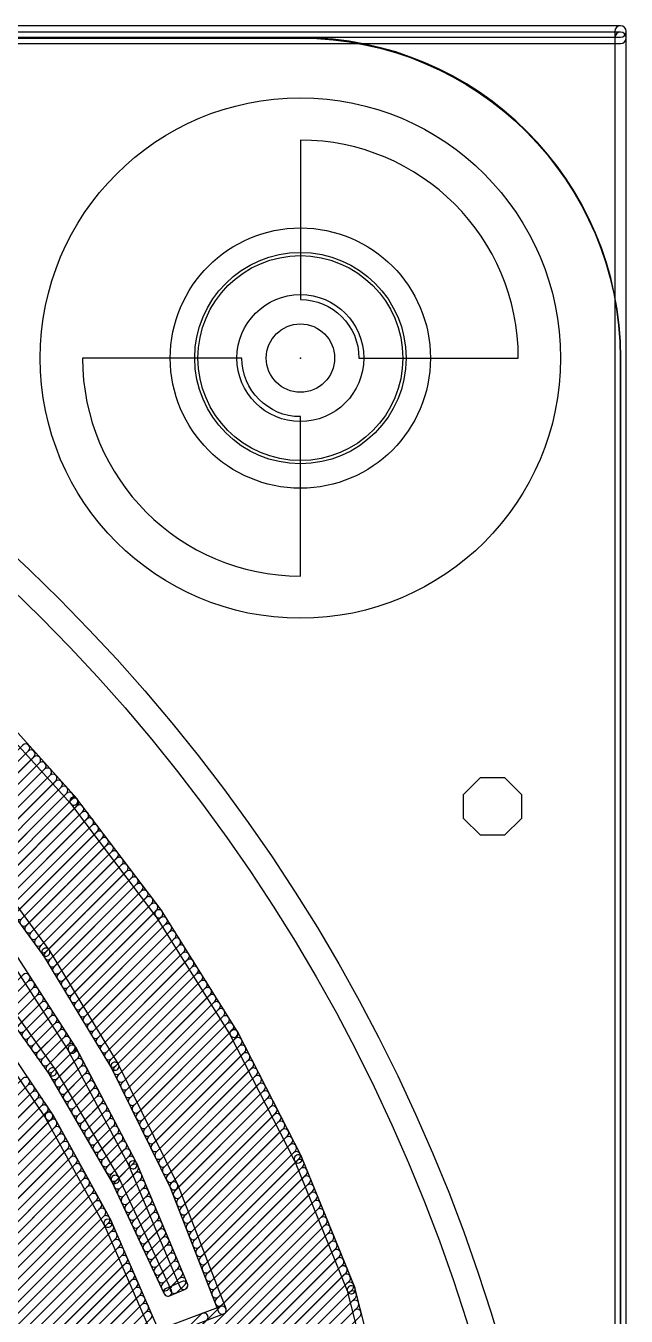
# Model space of a CAD drawing. Extents: x -0.1 to 56.1, y -0.1 to 56.2.
# Drawn here: x 46.71 to 56.09, y 36.04 to 56.19 of the extents above; entities that cross this region are included whole.
import ezdxf

# ---------------------------------------------------------------- set-up
doc = ezdxf.new("R2010")
doc.units = 0
for name, color, linetype in [('1', 22, 'CONTINUOUS'), ('16', 175, 'CONTINUOUS'), ('18', 82, 'CONTINUOUS'), ('20', 7, 'CONTINUOUS'), ('23', 7, 'CONTINUOUS'), ('29', 253, 'CONTINUOUS'), ('30', 253, 'CONTINUOUS'), ('39', 22, 'CONTINUOUS'), ('40', 175, 'CONTINUOUS'), ('41', 22, 'CONTINUOUS'), ('42', 175, 'CONTINUOUS'), ('43', 82, 'CONTINUOUS'), ('51', 253, 'CONTINUOUS')]:
    doc.layers.add(name, color=color, linetype=linetype)

# ---------------------------------------------------------------- blocks, each defined once
blk = doc.blocks.new('OCTAGONV')
blk.add_lwpolyline([(-0.5, -0.2071), (-0.5, 0.2071), (-0.2071, 0.5), (0.2071, 0.5), (0.5, 0.2071), (0.5, -0.2071), (0.2071, -0.5), (-0.2071, -0.5)], close=True)

msp = doc.modelspace()

# ---------------------------------------------------------------- linework, layer by layer
at = {"layer": '1'}
for points in [[(0, 55.9111), (56, 55.9111, 1), (56, 56.0889), (0, 56.0889, 1)], [(55.9111, 56), (55.9111, 0, 1), (56.0889, 0), (56.0889, 56, 1)], [(47.5062, 44.124), (46.0281, 45.7598, 1), (45.9339, 45.6747), (47.4119, 44.0388, 1)], [(45.5607, 43.6749), (46.7532, 44.8674, 1), (46.6634, 44.9572), (45.4709, 43.7647, 1)], [(45.6446, 43.5791), (46.8385, 44.773, 1), (46.7487, 44.8628), (45.5548, 43.669, 1)], [(45.7285, 43.4834), (46.9237, 44.6787, 1), (46.8339, 44.7685), (45.6387, 43.5732, 1)], [(45.8124, 43.3877), (47.009, 44.5843, 1), (46.9192, 44.6741), (45.7226, 43.4775, 1)], [(45.8908, 43.2865), (47.0942, 44.49, 1), (47.0044, 44.5798), (45.801, 43.3763, 1)], [(45.9667, 43.1828), (47.1795, 44.3956, 1), (47.0897, 44.4854), (45.8769, 43.2727, 1)], [(46.0427, 43.0792), (47.2647, 44.3012, 1), (47.1749, 44.391), (45.9529, 43.169, 1)], [(46.1186, 42.9755), (47.35, 44.2069, 1), (47.2602, 44.2967), (46.0288, 43.0653, 1)], [(46.1946, 42.8719), (47.4352, 44.1125, 1), (47.3454, 44.2023), (46.1048, 42.9617, 1)], [(48.8395, 42.3613), (47.5097, 44.1197, 1), (47.4084, 44.0431), (48.7382, 42.2846, 1)], [(46.2705, 42.7682), (47.519, 44.0166, 1), (47.4291, 44.1065), (46.1807, 42.858, 1)], [(46.3464, 42.6645), (47.5963, 43.9144, 1), (47.5065, 44.0042), (46.2566, 42.7543, 1)], [(46.4224, 42.5609), (47.6736, 43.8121, 1), (47.5838, 43.9019), (46.3326, 42.6507, 1)], [(46.4983, 42.4572), (47.751, 43.7099, 1), (47.6612, 43.7997), (46.4085, 42.547, 1)], [(46.5743, 42.3536), (47.8283, 43.6076, 1), (47.7385, 43.6974), (46.4845, 42.4434, 1)], [(46.6502, 42.2499), (47.9056, 43.5053, 1), (47.8158, 43.5951), (46.5604, 42.3397, 1)], [(45.7423, 43.3653), (46.9733, 41.6851, 1), (47.0757, 41.7602), (45.8448, 43.4403, 1)], [(46.7262, 42.1462), (47.983, 43.4031, 1), (47.8932, 43.4929), (46.6364, 42.236, 1)], [(46.8021, 42.0426), (48.0603, 43.3008, 1), (47.9705, 43.3906), (46.7123, 42.1324, 1)], [(46.8781, 41.9389), (48.1377, 43.1985, 1), (48.0479, 43.2883), (46.7883, 42.0287, 1)], [(46.954, 41.8353), (48.215, 43.0963, 1), (48.1252, 43.1861), (46.8642, 41.9251, 1)], [(47.03, 41.7316), (48.2923, 42.994, 1), (48.2025, 43.0838), (46.9401, 41.8214, 1)], [(47.102, 41.624), (48.3697, 42.8917, 1), (48.2799, 42.9815), (47.0122, 41.7138, 1)], [(47.1698, 41.5122), (48.447, 42.7895, 1), (48.3572, 42.8793), (47.08, 41.602, 1)], [(47.2376, 41.4004), (48.5244, 42.6872, 1), (48.4346, 42.777), (47.1478, 41.4902, 1)], [(47.3053, 41.2886), (48.6017, 42.5849, 1), (48.5119, 42.6747), (47.2155, 41.3784, 1)], [(47.3731, 41.1768), (48.679, 42.4827, 1), (48.5892, 42.5725), (47.2833, 41.2666, 1)], [(47.4409, 41.0649), (48.7564, 42.3804, 1), (48.6666, 42.4702), (47.3511, 41.1547, 1)], [(47.5087, 40.9531), (48.8337, 42.2781, 1), (48.7439, 42.3679), (47.4189, 41.0429, 1)], [(50.0142, 40.489), (48.8427, 42.3567, 1), (48.7351, 42.2892), (49.9066, 40.4216, 1)], [(47.5765, 40.8413), (48.903, 42.1678, 1), (48.8132, 42.2576), (47.4867, 40.9311, 1)], [(47.6443, 40.7295), (48.9722, 42.0574, 1), (48.8824, 42.1472), (47.5545, 40.8193, 1)], [(46.2742, 41.89), (47.3805, 40.174, 1), (47.4872, 40.2428), (46.3809, 41.9588, 1)], [(47.7121, 40.6177), (49.0414, 41.947, 1), (48.9516, 42.0368), (47.6223, 40.7075, 1)], [(47.7799, 40.5059), (49.1107, 41.8367, 1), (49.0209, 41.9265), (47.6901, 40.5957, 1)], [(46.9702, 41.6897), (48.05, 39.9087, 1), (48.1586, 39.9745), (47.0788, 41.7556, 1)], [(47.8477, 40.3941), (49.1799, 41.7263, 1), (49.0901, 41.8161), (47.7579, 40.4839, 1)], [(47.9155, 40.2822), (49.2491, 41.6159, 1), (49.1593, 41.7057), (47.8257, 40.372, 1)], [(47.9832, 40.1704), (49.3184, 41.5055, 1), (49.2286, 41.5953), (47.8934, 40.2602, 1)], [(47.1771, 39.8898), (46.0469, 41.4711, 1), (45.9436, 41.3973), (47.0738, 39.816, 1)], [(46.3849, 40.907), (46.7585, 41.2806, 1), (46.6687, 41.3704), (46.2951, 40.9968, 1)], [(48.051, 40.0586), (49.3876, 41.3952, 1), (49.2978, 41.485), (47.9612, 40.1484, 1)], [(48.1188, 39.9468), (49.4568, 41.2848, 1), (49.367, 41.3746), (48.029, 40.0366, 1)], [(46.4598, 40.8022), (46.829, 41.1714, 1), (46.7391, 41.2612), (46.37, 40.892, 1)], [(46.5346, 40.6975), (46.8994, 41.0622, 1), (46.8096, 41.152), (46.4448, 40.7873, 1)], [(48.1819, 39.8303), (49.5261, 41.1744, 1), (49.4363, 41.2642), (48.0921, 39.9201, 1)], [(48.2412, 39.71), (49.5953, 41.0641, 1), (49.5055, 41.1539), (48.1514, 39.7998, 1)], [(46.6095, 40.5927), (46.9698, 40.953, 1), (46.88, 41.0428), (46.5197, 40.6825, 1)], [(46.6844, 40.488), (47.0402, 40.8438, 1), (46.9504, 40.9336), (46.5946, 40.5778, 1)], [(48.3005, 39.5896), (49.6645, 40.9537, 1), (49.5747, 41.0435), (48.2107, 39.6794, 1)], [(48.3598, 39.4693), (49.7338, 40.8433, 1), (49.644, 40.9331), (48.27, 39.5591, 1)], [(47.1281, 39.1949), (46.0623, 40.7741, 1), (45.957, 40.7031), (47.0228, 39.1239, 1)], [(46.7592, 40.3832), (47.1106, 40.7346, 1), (47.0208, 40.8244), (46.6694, 40.473, 1)], [(46.8341, 40.2785), (47.181, 40.6254, 1), (47.0912, 40.7152), (46.7443, 40.3683, 1)], [(48.419, 39.349), (49.803, 40.7329, 1), (49.7132, 40.8227), (48.3292, 39.4388, 1)], [(48.4783, 39.2287), (49.8722, 40.6226, 1), (49.7824, 40.7124), (48.3885, 39.3185, 1)], [(46.9089, 40.1737), (47.2514, 40.5162, 1), (47.1616, 40.606), (46.8191, 40.2636, 1)], [(46.9838, 40.069), (47.3218, 40.407, 1), (47.232, 40.4968), (46.894, 40.1588, 1)], [(48.5376, 39.1083), (49.9415, 40.5122, 1), (49.8517, 40.602), (48.4478, 39.1981, 1)], [(48.5969, 38.988), (50.01, 40.4012, 1), (49.9202, 40.491), (48.5071, 39.0778, 1)], [(51.0213, 38.5216), (50.017, 40.4842, 1), (49.9039, 40.4264), (50.9082, 38.4637, 1)], [(47.0587, 39.9643), (47.3922, 40.2978, 1), (47.3024, 40.3876), (46.9689, 40.0541, 1)], [(48.6562, 38.8677), (50.0708, 40.2824, 1), (49.981, 40.3722), (48.5664, 38.9575, 1)], [(47.1335, 39.8595), (47.4626, 40.1886, 1), (47.3728, 40.2784), (47.0437, 39.9493, 1)], [(47.204, 39.7504), (47.5265, 40.0729, 1), (47.4367, 40.1627), (47.1142, 39.8402, 1)], [(47.3777, 40.1788), (48.3302, 38.373, 1), (48.4425, 38.4322), (47.49, 40.2381, 1)], [(48.7154, 38.7473), (50.1316, 40.1635, 1), (50.0418, 40.2534), (48.6256, 38.8372, 1)], [(48.7747, 38.627), (50.1924, 40.0447, 1), (50.1026, 40.1345), (48.6849, 38.7168, 1)], [(48.1614, 38.2071), (47.1803, 39.885, 1), (47.0706, 39.8209), (48.0517, 38.143, 1)], [(47.2703, 39.6371), (47.5885, 39.9553, 1), (47.4987, 40.0451), (47.1805, 39.7269, 1)], [(47.3366, 39.5237), (47.6506, 39.8377, 1), (47.5608, 39.9276), (47.2468, 39.6135, 1)], [(48.0473, 39.9135), (48.9678, 38.0452, 1), (49.0817, 38.1013), (48.1613, 39.9697, 1)], [(48.834, 38.5067), (50.2532, 39.9259, 1), (50.1634, 40.0157), (48.7442, 38.5965, 1)], [(48.8933, 38.3864), (50.314, 39.8071, 1), (50.2242, 39.8969), (48.8035, 38.4762, 1)], [(44.0465, 36.9521), (46.7531, 39.6587, 1), (46.6633, 39.7485), (43.9567, 37.0419, 1)], [(47.4028, 39.4104), (47.7126, 39.7202, 1), (47.6228, 39.81), (47.313, 39.5002, 1)], [(47.4691, 39.2971), (47.7746, 39.6026, 1), (47.6848, 39.6924), (47.3793, 39.3869, 1)], [(48.9526, 38.266), (50.3748, 39.6883, 1), (50.285, 39.7781), (48.8627, 38.3558, 1)], [(44.1045, 36.8305), (46.8255, 39.5515, 1), (46.7357, 39.6413), (44.0147, 36.9203, 1)], [(44.1625, 36.7089), (46.8978, 39.4442, 1), (46.808, 39.534), (44.0727, 36.7987, 1)], [(47.5354, 39.1837), (47.8366, 39.485, 1), (47.7468, 39.5748), (47.4456, 39.2735, 1)], [(49.0118, 38.1457), (50.4356, 39.5695, 1), (50.3458, 39.6593), (48.922, 38.2355, 1)], [(49.0709, 38.0252), (50.4964, 39.4507, 1), (50.4066, 39.5405), (48.9811, 38.115, 1)], [(44.2206, 36.5873), (46.9702, 39.337, 1), (46.8804, 39.4268), (44.1308, 36.6771, 1)], [(44.2786, 36.4658), (47.0426, 39.2298, 1), (46.9528, 39.3196), (44.1888, 36.5556, 1)], [(47.6016, 39.0704), (47.8987, 39.3674, 1), (47.8089, 39.4572), (47.5118, 39.1602, 1)], [(47.6679, 38.9571), (47.9607, 39.2498, 1), (47.8709, 39.3396), (47.5781, 39.0469, 1)], [(49.1211, 37.8958), (50.5572, 39.3319, 1), (50.4674, 39.4217), (49.0313, 37.9856, 1)], [(49.1714, 37.7665), (50.618, 39.2131, 1), (50.5282, 39.3029), (49.0816, 37.8563, 1)], [(44.3366, 36.3442), (47.115, 39.1225, 1), (47.0252, 39.2123), (44.2468, 36.434, 1)], [(44.3944, 36.2223), (47.1793, 39.0072, 1), (47.0895, 39.0971), (44.3046, 36.3121, 1)], [(48.0483, 37.5201), (47.1311, 39.19, 1), (47.0198, 39.1288), (47.937, 37.4589, 1)], [(47.7342, 38.8437), (48.0227, 39.1322, 1), (47.9329, 39.222), (47.6444, 38.9335, 1)], [(47.8004, 38.7304), (48.0847, 39.0147, 1), (47.9949, 39.1045), (47.7106, 38.8202, 1)], [(49.2216, 37.6371), (50.6788, 39.0943, 1), (50.589, 39.1841), (49.1318, 37.7269, 1)], [(44.4428, 36.0912), (47.243, 38.8913, 1), (47.1532, 38.9811), (44.353, 36.181, 1)], [(47.8667, 38.6171), (48.1467, 38.8971, 1), (48.0569, 38.9869), (47.7769, 38.7069, 1)], [(49.2719, 37.5077), (50.7396, 38.9755, 1), (50.6498, 39.0653), (49.1821, 37.5975, 1)], [(49.3221, 37.3784), (50.8004, 38.8566, 1), (50.7106, 38.9464), (49.2323, 37.4682, 1)], [(44.4913, 35.96), (47.3066, 38.7754, 1), (47.2168, 38.8652), (44.4015, 36.0499, 1)], [(44.5398, 35.8289), (47.3703, 38.6595, 1), (47.2805, 38.7493), (44.45, 35.9187, 1)], [(47.933, 38.5037), (48.2088, 38.7795, 1), (48.119, 38.8693), (47.8432, 38.5935, 1)], [(47.9993, 38.3904), (48.2708, 38.6619, 1), (48.181, 38.7517), (47.9095, 38.4802, 1)], [(49.3724, 37.249), (50.8612, 38.7378, 1), (50.7714, 38.8276), (49.2826, 37.3388, 1)], [(49.4226, 37.1197), (50.922, 38.619, 1), (50.8322, 38.7088), (49.3328, 37.2095, 1)], [(44.5882, 35.6978), (47.434, 38.5435, 1), (47.3442, 38.6333), (44.4984, 35.7876, 1)], [(44.6367, 35.5666), (47.4977, 38.4276, 1), (47.4079, 38.5174), (44.5469, 35.6564, 1)], [(48.0655, 38.277), (48.3328, 38.5443, 1), (48.243, 38.6341), (47.9757, 38.3669, 1)], [(48.1318, 38.1637), (48.3948, 38.4267, 1), (48.305, 38.5165), (48.042, 38.2535, 1)], [(49.4729, 36.9903), (50.9828, 38.5002, 1), (50.893, 38.59), (49.3831, 37.0801, 1)], [(51.853, 36.4738), (51.0236, 38.5165, 1), (50.9059, 38.4688), (51.7353, 36.426, 1)], [(44.6851, 35.4355), (47.5613, 38.3117, 1), (47.4715, 38.4015), (44.5953, 35.5253, 1)], [(44.7336, 35.3043), (47.625, 38.1957, 1), (47.5352, 38.2855), (44.6438, 35.3941, 1)], [(48.1917, 38.044), (48.4532, 38.3055, 1), (48.3634, 38.3953), (48.1019, 38.1338, 1)], [(48.249, 37.9217), (48.5064, 38.1791, 1), (48.4166, 38.2689), (48.1592, 38.0115, 1)], [(48.3278, 38.378), (49.1193, 36.496, 1), (49.2364, 36.5453), (48.4449, 38.4272, 1)], [(49.5231, 36.8609), (51.0386, 38.3764, 1), (50.9488, 38.4662), (49.4333, 36.9507, 1)], [(49.5734, 36.7316), (51.0904, 38.2487, 1), (51.0006, 38.3385), (49.4835, 36.8214, 1)], [(44.7821, 35.1732), (47.6887, 38.0798, 1), (47.5989, 38.1696), (44.6923, 35.263, 1)], [(48.9879, 36.4415), (48.1641, 38.2019, 1), (48.049, 38.1481), (48.8728, 36.3877, 1)], [(48.3062, 37.7993), (48.5595, 38.0526, 1), (48.4697, 38.1424), (48.2164, 37.8891, 1)], [(48.9656, 38.0502), (49.7197, 36.1087, 1), (49.8381, 36.1547), (49.084, 38.0962, 1)], [(49.6236, 36.6022), (51.1423, 38.1209, 1), (51.0525, 38.2107), (49.5338, 36.692, 1)], [(49.6738, 36.4729), (51.1942, 37.9932, 1), (51.1044, 38.083), (49.584, 36.5627, 1)], [(44.8305, 35.042), (47.7524, 37.9639, 1), (47.6625, 38.0537), (44.7407, 35.1318, 1)], [(44.879, 34.9109), (47.816, 37.8479, 1), (47.7262, 37.9377), (44.7892, 35.0007, 1)], [(48.3635, 37.677), (48.6127, 37.9262, 1), (48.5229, 38.016), (48.2737, 37.7668, 1)], [(48.4207, 37.5546), (48.6659, 37.7998, 1), (48.5761, 37.8896), (48.3309, 37.6444, 1)], [(49.7241, 36.3435), (51.246, 37.8655, 1), (51.1562, 37.9553), (49.6343, 36.4333, 1)], [(43.4915, 29.7517), (51.3498, 37.61, 1), (51.26, 37.6998), (43.4017, 29.8415, 1)], [(44.9275, 34.7798), (47.8797, 37.732, 1), (47.7899, 37.8218), (44.8376, 34.8696, 1)], [(44.9759, 34.6486), (47.9434, 37.6161, 1), (47.8536, 37.7059), (44.8861, 34.7384, 1)], [(48.478, 37.4323), (48.7191, 37.6733, 1), (48.6293, 37.7632), (48.3882, 37.5221, 1)], [(49.7743, 36.2141), (51.2979, 37.7377, 1), (51.2081, 37.8275), (49.6845, 36.304, 1)], [(38.6094, 28.1025), (48.0071, 37.5002, 1), (47.9172, 37.59), (38.5196, 28.1923, 1)], [(38.6396, 27.9531), (48.066, 37.3794, 1), (47.9761, 37.4692), (38.5498, 28.0429, 1)], [(43.5179, 29.5985), (51.4016, 37.4822, 1), (51.3118, 37.5721), (43.4281, 29.6883, 1)], [(48.8118, 35.7682), (48.0509, 37.5149, 1), (47.9344, 37.4641), (48.6954, 35.7175, 1)], [(48.5353, 37.3099), (48.7722, 37.5469, 1), (48.6824, 37.6367), (48.4455, 37.3997, 1)], [(48.5925, 37.1876), (48.8254, 37.4205, 1), (48.7356, 37.5103), (48.5027, 37.2774, 1)], [(38.6698, 27.8037), (48.1205, 37.2543, 1), (48.0306, 37.3441), (38.58, 27.8935, 1)], [(43.5443, 29.4453), (51.4535, 37.3545, 1), (51.3637, 37.4443), (43.4545, 29.5351, 1)], [(43.5708, 29.2922), (51.5054, 37.2268, 1), (51.4156, 37.3166), (43.481, 29.382, 1)], [(48.6498, 37.0652), (48.8786, 37.2941, 1), (48.7888, 37.3839), (48.56, 37.155, 1)], [(38.6986, 27.6529), (48.175, 37.1292, 1), (48.0851, 37.219), (38.6088, 27.7427, 1)], [(38.7139, 27.4886), (48.2295, 37.0041, 1), (48.1396, 37.0939), (38.6241, 27.5784, 1)], [(43.5972, 29.139), (51.5572, 37.099, 1), (51.4674, 37.1888), (43.5074, 29.2288, 1)], [(43.6236, 28.9858), (51.6091, 36.9713, 1), (51.5193, 37.0611), (43.5338, 29.0756, 1)], [(48.707, 36.9429), (48.9318, 37.1676, 1), (48.842, 37.2574), (48.6172, 37.0327, 1)], [(48.7643, 36.8205), (48.9849, 37.0412, 1), (48.8951, 37.131), (48.6745, 36.9103, 1)], [(38.7293, 27.3243), (48.2839, 36.879, 1), (48.1941, 36.9688), (38.6394, 27.4141, 1)], [(43.6501, 28.8327), (51.661, 36.8436, 1), (51.5712, 36.9334), (43.5603, 28.9225, 1)], [(48.8215, 36.6982), (49.0381, 36.9148, 1), (48.9483, 37.0046), (48.7317, 36.788, 1)], [(48.8788, 36.5758), (49.0913, 36.7883, 1), (49.0015, 36.8781), (48.789, 36.6656, 1)], [(38.7446, 27.16), (48.3384, 36.7539, 1), (48.2486, 36.8437), (38.6547, 27.2498, 1)], [(38.7599, 26.9957), (48.3929, 36.6288, 1), (48.3031, 36.7186), (38.6701, 27.0855, 1)], [(43.6765, 28.6795), (51.7128, 36.7158, 1), (51.623, 36.8056), (43.5867, 28.7693, 1)], [(43.703, 28.5263), (51.7647, 36.5881, 1), (51.6749, 36.6779), (43.6132, 28.6161, 1)], [(48.936, 36.4535), (49.1445, 36.6619, 1), (49.0547, 36.7517), (48.8462, 36.5433, 1)], [(38.7752, 26.8314), (48.4474, 36.5037, 1), (48.3576, 36.5935), (38.6854, 26.9212, 1)], [(38.7905, 26.6671), (48.5019, 36.3786, 1), (48.4121, 36.4684), (38.7007, 26.7569, 1)], [(43.7235, 28.3672), (51.8166, 36.4603, 1), (51.7268, 36.5501), (43.6336, 28.457, 1)], [(49.1528, 36.579), (48.9053, 36.4729, 1), (48.9554, 36.3562), (49.2029, 36.4623, 1)], [(49.0743, 36.4121), (49.1976, 36.5355, 1), (49.1078, 36.6253), (48.9845, 36.5019, 1)], [(52.8456, 32.5765), (51.8557, 36.4656, 1), (51.7326, 36.4343), (52.7226, 32.5452, 1)], [(38.8006, 26.4977), (48.5565, 36.2535, 1), (48.4666, 36.3433), (38.7108, 26.5875, 1)], [(43.736, 28.2001), (51.8597, 36.3239, 1), (51.7699, 36.4137), (43.6462, 28.29, 1)], [(43.7485, 28.0331), (51.8961, 36.1807, 1), (51.8063, 36.2705), (43.6587, 28.1229, 1)], [(38.7956, 26.1335), (48.6655, 36.0033, 1), (48.5756, 36.0931), (38.7058, 26.2233, 1)], [(38.7981, 26.3156), (48.611, 36.1284, 1), (48.5211, 36.2182), (38.7083, 26.4054, 1)], [(43.465, 29.9048), (49.539, 35.9788, 1), (49.4492, 36.0686), (43.3752, 29.9946, 1)], [(43.7611, 27.866), (51.9326, 36.0375, 1), (51.8428, 36.1273), (43.6713, 27.9558, 1)], [(49.7564, 36.1911), (48.7311, 35.8022, 1), (48.7761, 35.6834), (49.8014, 36.0724, 1)]]:
    msp.add_lwpolyline(points, format="xyb", close=True, dxfattribs=at)
at = {"layer": '16'}
for points in [[(0, 56.0111), (56, 56.0111, 1), (56, 56.1889), (0, 56.1889, 1)], [(55.9111, 56.1), (55.9111, 0, 1), (56.0889, 0), (56.0889, 56.1, 1)]]:
    msp.add_lwpolyline(points, format="xyb", close=True, dxfattribs=at)
at = {"layer": '20'}
for points in [[(51, 56.005), (4.9, 56.005, 1), (4.9, 55.995), (51, 55.995, 1)], [(55.995, 51, 1), (56.005, 51, 0.4142), (51, 56.005, 1), (51, 55.995, -0.4142)], [(56.005, 4.9), (56.005, 51, 1), (55.995, 51), (55.995, 4.9, 1)]]:
    msp.add_lwpolyline(points, format="xyb", close=True, dxfattribs=at)
msp.add_circle((51, 51), 1.6, dxfattribs=at)
at = {"layer": '23'}
msp.add_point((51, 51), dxfattribs=at)
at = {"layer": '29'}
msp.add_circle((51, 51), 1.6508, dxfattribs=at)
at = {"layer": '30'}
msp.add_circle((51, 51), 1.6508, dxfattribs=at)
at = {"layer": '39'}
for radius in [4.064, 2.032]:
    msp.add_circle((51, 51), radius, dxfattribs=at)
at = {"layer": '40'}
for radius in [4.064, 2.032]:
    msp.add_circle((51, 51), radius, dxfattribs=at)
at = {"layer": '41'}
for centre, radius in [((28, 28), 27.2032), ((51, 51), 4.064), ((28, 28), 26.7968), ((51, 51), 2.032)]:
    msp.add_circle(centre, radius, dxfattribs=at)
at = {"layer": '42'}
for radius in [4.064, 2.032]:
    msp.add_circle((51, 51), radius, dxfattribs=at)
at = {"layer": '43'}
for radius in [4.064, 2.032]:
    msp.add_circle((51, 51), radius, dxfattribs=at)
at = {"layer": '51'}
for points in [[(51.9144, 51), (54.4036, 51, 0.4142), (51, 54.4036), (51, 51.9144, -0.4142)], [(50.0856, 51), (47.5964, 51, 0.4142), (51, 47.5964), (51, 50.0856, -0.4142)]]:
    msp.add_lwpolyline(points, format="xyb", close=True, dxfattribs=at)
for radius in [0.9906, 0.5334]:
    msp.add_circle((51, 51), radius, dxfattribs=at)

# ---------------------------------------------------------------- block references
at = {"layer": '18', "xscale": 0.9048, "yscale": 0.9048}
msp.add_blockref('OCTAGONV', (54, 44), dxfattribs=at)
msp.add_blockref('OCTAGONV', (54, 44), dxfattribs=at)

doc.saveas('drawing.dxf')
